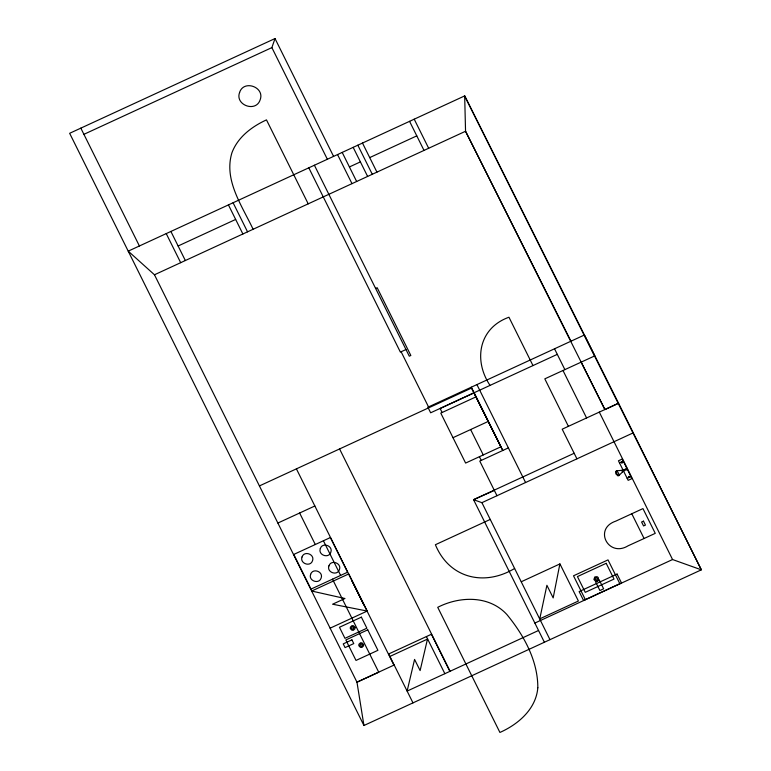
<?xml version="1.0" encoding="UTF-8"?>
<svg xmlns="http://www.w3.org/2000/svg" width="771" height="771" viewBox="0 0 771 771"><rect width="100%" height="100%" fill="white"/><g stroke="black" fill="none" stroke-linecap="round" stroke-linejoin="round"><path stroke-width="1.16" d="M559.881 563.938L553.173 597.91L546.899 585.295L539.758 618.862L578.395 601.033L559.939 563.909L521.312 581.739M427.548 638.841L420.118 670.568L414.576 659.427L407.117 691.086L538.553 630.485M327.357 159.26L271.874 47.609L275.016 38.55L69.65 133.296L363.941 725.501L701.35 569.827L618.544 403.204M597.718 580.891L598.556 579.725L598.238 577.518L597.033 576.66L594.798 576.91L593.892 579.522L595.482 581.141L596.956 581.247M599.308 412.119L672.563 559.534L701.35 569.827L464.672 95.903L618.564 403.233L604.917 409.584L465.549 131.253L464.672 95.903L128.217 251.144L154.47 274.775L356.973 682.19L363.941 725.501M83.914 134.327L271.874 47.609M178.12 245.988L235.656 219.436M349.417 166.95L360.394 161.891M369.714 157.592L416.783 135.869M154.47 274.775L465.549 131.253L570.945 341.216M375.612 288.431L377.164 287.708L410.837 355.47L409.285 356.192L314.395 165.235M405.97 349.523L400.38 352.106L308.805 167.818M259.403 485.932L471.466 388.092L502.759 450.476M557.298 354.361L430.652 412.793L427.886 407.223L584.399 335.009L594.769 355.884L544.808 378.85L568.4 426.334M476.054 396.843L440.781 413.111L465.617 463.072L500.928 446.785L474.059 392.863L440.135 408.514L442.12 412.495M452.991 437.687L488.265 421.419M277.888 523.046L314.857 505.988M508.378 447.893L479.774 461.087L496.987 495.724M618.564 403.233L562.194 429.196L576.93 458.841M574.154 453.271L473.558 499.685L544.393 642.243M494.356 490.443L473.558 499.685L481.914 502.673L633.27 432.839M490.24 519.432L435.393 544.721C449.339 578.481 484.429 586.625 514.614 568.478M619.47 462.841L623.286 461.154M626.698 468.016C623.643 471.611 618.94 469.722 615.692 471.312L615.827 473.799L617.966 475.89C621.262 474.473 622.814 469.655 627.536 469.693M627.18 478.367L630.977 476.623M330.142 628.163L367.208 611.056L348.762 573.932L311.686 591.039L344.945 598.508L332.59 604.213L367.208 611.056M644.084 538.505L655.254 533.349L642.956 508.6L615.788 521.138C593.092 528.742 608.473 557.838 628.057 545.82L644.084 538.505L631.786 513.756M389.904 656.439L427.635 639.024M394.164 665.026L356.934 682.2L378.734 672.206L332.494 579.166M534.862 623.064L672.563 559.534M581.151 362.081L604.878 409.507M622.91 469.77L618.448 460.798L622.245 459.044L631.96 478.598L628.163 480.343L623.739 471.438M621.734 470.31L622.563 471.987M554.532 348.791L564.902 369.656M562.975 370.465L586.577 417.949M414.22 119.187L428.666 148.263M532.983 365.579L508.956 317.228C478.704 328.041 473.249 360.365 490.038 385.394M409.565 121.336L424.011 150.412M619.874 583.753L608.011 559.891L573.508 575.802L585.372 599.674M362.486 143.049L376.942 172.135M476.921 384.594L525.581 482.53M357.831 145.199L372.277 174.285M353.166 147.348L367.622 176.434M471.332 387.177L502.779 450.466M342.199 152.417L356.645 181.493M337.544 154.557L351.99 183.643M470.628 429.553L483.253 454.938M275.016 38.55L333.573 156.388M479.417 456.711L481.258 460.403M481.914 502.673L549.983 639.66M401.122 351.769L428.531 406.924M308.207 203.843L266.477 119.881C251.838 126.617 237.815 137.122 231.965 152.668C223.474 180.067 242.113 205.77 253.1 229.266M233.093 202.754L247.539 231.83M228.428 204.903L242.884 233.979M339.577 448.944L450.081 671.3M449.879 671.387L431.432 634.254L388.671 653.962L412.977 702.873M426.411 636.557L444.867 673.7M296.411 468.864L393.923 665.142M351.586 580.235L363.825 604.869M170.892 231.445L185.348 260.531M323.396 540.731L340.618 575.407M166.237 233.594L180.684 262.68M299.63 513.014L315.272 544.48M80.83 128.14L139.397 245.978M354.024 627.604L353.079 629.3L351.325 628.317L352.28 626.63L354.024 627.604M355.036 627.343L354.978 628.789L353.369 630.302L351.904 630.206L350.313 628.587L350.381 627.141L351.981 625.618L353.455 625.724L355.036 627.343M362.553 644.758L361.599 646.455L359.845 645.472L360.809 643.775L362.553 644.758M363.565 644.489L363.498 645.934L361.898 647.457L360.423 647.361L358.833 645.732L358.9 644.286L360.51 642.773L361.975 642.869L363.565 644.489M597.612 578.549L596.658 580.245L594.904 579.252L595.867 577.566L597.612 578.549M239.608 92.433C234.731 105.087 256.03 112.836 260.164 99.787C265.031 87.133 243.742 79.394 239.608 92.433M302.02 556.98C299.534 563.456 310.414 567.408 312.525 560.739C315.031 554.272 304.131 550.311 302.02 556.98M310.636 574.308C308.14 580.775 319.03 584.736 321.141 578.067C323.637 571.59 312.737 567.639 310.636 574.308M320.312 548.547C317.825 555.014 328.716 558.965 330.826 552.296C333.313 545.829 322.423 541.868 320.312 548.547M328.928 565.866C326.432 572.342 337.322 576.294 339.433 569.624C341.919 563.158 331.038 559.197 328.928 565.866M537.821 687.742C536.057 709.031 518.314 724.277 499.916 732.45L437.735 607.317C459.651 596.079 489.2 595.193 506.933 614.583C523.769 635.082 537.907 660.593 537.821 687.742M616.665 470.638C614.776 475.032 623.431 479.263 616.665 470.638M330.412 537.541L293.761 554.445L310.983 589.102L347.625 572.188L330.412 537.541M622.197 462.793C621.002 463.863 621.185 460.846 622.197 462.793M628.963 476.411C627.353 476.613 629.888 478.405 628.963 476.411M361.387 617.147L339.452 627.266L344.955 638.33L366.88 628.211L361.387 617.147M367.757 629.849L345.842 639.959L356.009 660.429L377.925 650.319L367.757 629.849M351.923 639.872L343.23 643.881L345.071 647.601L353.773 643.583L351.923 639.872M643.486 521.148L641.597 522.015L643.554 525.947L645.443 525.08L643.486 521.148M606.189 563.322L577.44 576.592L585.266 592.34L614.015 579.079L606.189 563.322M599.337 580.139L595.607 581.864L599.915 590.528L603.635 588.803L599.337 580.139M617.079 574.048L579.137 591.559L583.551 600.445L621.493 582.934L617.079 574.048"/></g></svg>
